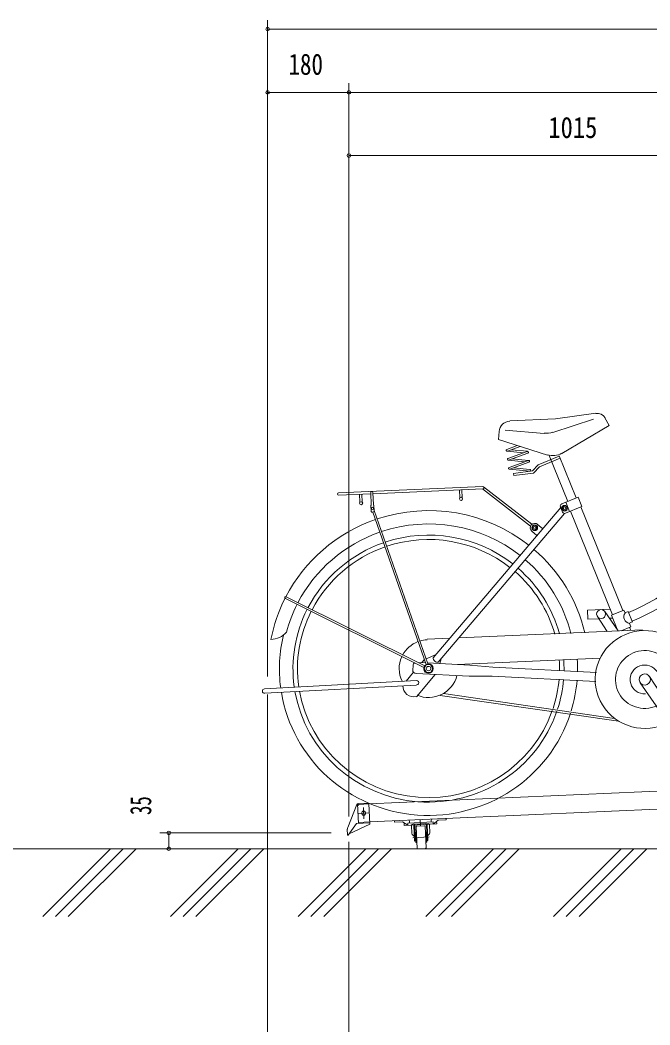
# Model space of a CAD drawing. Units: millimetres, scale not verified. Extents: x -5740 to 5740, y -4020 to 4020.
# Drawn here: x 2537 to 3932, y -2591 to -366 of the extents above; entities that cross this region are included whole.
import ezdxf
from ezdxf.enums import TextEntityAlignment as Align

# ---------------------------------------------------------------- set-up
doc = ezdxf.new("R2010")
doc.units = ezdxf.units.MM
doc.header["$LTSCALE"] = 10
doc.linetypes.add('USER2', pattern=[10, 4, -6])
doc.linetypes.add('USER4', pattern=[24, 12, -5, 2, -5])
for name, color, linetype, lineweight in [('0-0_0', 7, 'Continuous', 18), ('0-3_2ラック-03BODL', 7, 'Continuous', 18), ('0-5_2ラック-43THIN', 4, 'Continuous', 18), ('0-8_2ラック-7搬入用開口', 3, 'Continuous', 18), ('0-B_2ラック-Cラック奥', 7, 'Continuous', 18), ('0-E_2ラック-F寸法', 3, 'Continuous', 18), ('1-3_2-03BODL', 2, 'Continuous', 18)]:
    doc.layers.add(name, color=color, linetype=linetype, lineweight=lineweight)
doc.styles.add('ＭＳ ゴシック', font='')
doc.styles.get('ＭＳ ゴシック').set_extended_font_data('MS Gothic')

# ---------------------------------------------------------------- blocks, each defined once
blk = doc.blocks.new('jr')
at = {"layer": '1-3_2-03BODL', "color": 6}
for p, q in [((16583.46, 6634.01), (16493.5, 6625.31)), ((16493.5, 6625.31), (16392.13, 6625.31)), ((16577.91, 6621.21), (16486.41, 6595.66)), ((16611.67, 6605.31), (16602.94, 6623.04)), ((16367.7, 6603.41), (16365.47, 6585.31)), ((16466.93, 6594.3), (16380.77, 6605.81)), ((16503.87, 6548.39), (16611.67, 6605.31)), ((16365.47, 6585.31), (16472.35, 6546.24)), ((16382.85, 6562.86), (16406.39, 6570.35)), ((16412.51, 6568.11), (16384.03, 6559.04)), ((16383.17, 6558.97), (16419.49, 6553.8)), ((16427.84, 6556.46), (16384.49, 6542.66)), ((16385.67, 6538.84), (16429.01, 6552.64)), ((16428.7, 6556.53), (16392.38, 6561.7)), ((16512.9, 6441.92), (16476.33, 6545.02)), ((16497.73, 6543.7), (16531.43, 6448.7)), ((16421.13, 6533.6), (16384.81, 6538.77)), ((16429.48, 6536.26), (16386.13, 6522.46)), ((16387.31, 6518.64), (16430.66, 6532.44)), ((16394.02, 6541.5), (16429.9, 6536.39)), ((16431.98, 6516.13), (16395.66, 6521.3)), ((16386.45, 6518.57), (16431.44, 6512.17)), ((16006.02, 6482.81), (16326.08, 6482.81)), ((16077.42, 6477.81), (16006.02, 6477.81)), ((16052.8, 6477.81), (16052.8, 6460.26)), ((16057.72, 6460.26), (16057.72, 6477.81)), ((16077.42, 6452.76), (16077.42, 6480.31)), ((16082.34, 6480.31), (16082.34, 6452.76)), ((16326.08, 6477.81), (16082.34, 6477.81)), ((16274.38, 6460.26), (16274.38, 6477.81)), ((16279.3, 6477.81), (16279.3, 6460.26)), ((16428.12, 6390.85), (16325.19, 6477.81)), ((16327.65, 6482.23), (16431.27, 6394.7)), ((16076.43, 6450.31), (16076.43, 6440.31)), ((16183.36, 6094.78), (16080.36, 6436.84)), ((16083.29, 6440.83), (16187.12, 6095.95)), ((16083.33, 6450.31), (16083.32, 6440.31)), ((16536.07, 6450.39), (16499, 6436.84)), ((16500.27, 6429.91), (16505.07, 6432.73)), ((16505.07, 6432.73), (16509.88, 6429.91)), ((16515.78, 6419.06), (16508.27, 6440.22)), ((16543.58, 6429.22), (16536.07, 6450.39)), ((16496.59, 6428.89), (16199.67, 6108.8)), ((16210.42, 6098.52), (16504.37, 6415.4)), ((16496.04, 6430.44), (16500.21, 6418.68)), ((16500.27, 6424.28), (16500.27, 6429.91)), ((16505.07, 6421.47), (16500.27, 6424.28)), ((16509.88, 6424.28), (16505.07, 6421.47)), ((16506.52, 6415.67), (16543.58, 6429.22)), ((16509.88, 6429.91), (16509.88, 6424.28)), ((16600.86, 6186.6), (16518.09, 6419.9)), ((16541.26, 6428.38), (16624.02, 6195.08)), ((16432.24, 6389.38), (16437.04, 6392.2)), ((16432.24, 6383.75), (16432.24, 6389.38)), ((16437.04, 6392.2), (16441.84, 6389.38)), ((16441.84, 6389.38), (16441.84, 6383.75)), ((16443.8, 6393.86), (16454.56, 6383.58)), ((16430.27, 6379.28), (16441.02, 6368.99)), ((16437.04, 6380.94), (16432.24, 6383.75)), ((16441.84, 6383.75), (16437.04, 6380.94)), ((16178.35, 6088.68), (15878.29, 6254.51)), ((15880.17, 6258.02), (16180.23, 6092.19)), ((16545.89, 6199.3), (16596.35, 6199.3)), ((16545.89, 6179.3), (16545.89, 6199.3)), ((16611.52, 6150.33), (16583.75, 6194.67)), ((16626.34, 6195.92), (16628.69, 6189.27)), ((16635.53, 6192.13), (16643.89, 6168.58)), ((16569.84, 6179.3), (16545.89, 6179.3)), ((16586.86, 6150.34), (16566.98, 6184.18)), ((16593.37, 6179.3), (16600.83, 6179.3)), ((16637.05, 6165.74), (16639.69, 6158.29)), ((16238.34, 6150.49), (16188.23, 6150.51)), ((16665.88, 6150.31), (16258.62, 6150.48)), ((16639.69, 6158.29), (16617.92, 6150.33)), ((16637.37, 6157.44), (16639.9, 6150.32)), ((16182.2, 6098.63), (16165.77, 6100.19)), ((16180.02, 6105.85), (16174.04, 6099.4)), ((16206.42, 6116.09), (16183.71, 6107.28)), ((16186.44, 6098.23), (16279.7, 6089.4)), ((16214.02, 6095.62), (16217.18, 6105.8)), ((16154.81, 6078.67), (16137.55, 6060.07)), ((16154.34, 6093.73), (16153.43, 6083.78)), ((16277.41, 6064.51), (16160.1, 6075.61)), ((16251.9, 6092.04), (16570.16, 6091.9)), ((16279.7, 6089.4), (16330.52, 6082.08)), ((16330.52, 6082.08), (16559.34, 6060.43)), ((16160.13, 6060.31), (15823.42, 6056.78)), ((16158.65, 6024.48), (16202.37, 6071.61)), ((16328.69, 6062.17), (16277.41, 6064.51)), ((16557.51, 6040.52), (16328.69, 6062.17)), ((15823.54, 6046.78), (16160.25, 6050.31)), ((16655.45, 6033.6), (16738.3, 5901.32)), ((16761.83, 5901.32), (16676.41, 6046.71)), ((16603.32, 5950.47), (16211.75, 6025.06)), ((16219.33, 6028.71), (16594.91, 5957.16))]:
    blk.add_line(p, q, dxfattribs=at)
for points in [[(16395.47, 6504.09), (16395.07, 6509.08), (16437.68, 6512.65), (16450.82, 6525.32), (16498.12, 6542.62)], [(16499.79, 6537.91), (16453.46, 6520.97), (16439.81, 6507.81), (16395.47, 6504.09)], [(16626.34, 6195.92), (16598.54, 6185.76), (16611.11, 6150.33)]]:
    blk.add_lwpolyline(points, dxfattribs=at)
blk.add_lwpolyline([(16183.37, 6094.01), (16178.54, 6085.51), (16183.37, 6077.01), (16193.04, 6077.01), (16197.87, 6085.51), (16193.04, 6094.01)], close=True, dxfattribs=at)
for centre, major_axis, ratio, start_param, end_param in [((16585.33, 6614.1), (20, 0), 0.984808, 0.4636316, 1.6657319), ((16392.13, 6600.31), (25, 0), 0.984808, 1.570795, 3.0172361), ((16473.36, 6643.87), (50, 0), 0.984808, 4.5815599, 4.9807536), ((16383.44, 6560.95), (2, 0), 0.984808, 1.8745426, 5.016135), ((16385.08, 6540.75), (2, 0), 0.984808, 1.8745426, 5.016135), ((16428.43, 6554.55), (2, 0), 0.984808, 5.0161353, 8.1577279), ((16485.69, 6583.87), (40, 0), 0.984808, 4.3668356, 5.1919103), ((16352.02, 6862.05), (-503.49, 533.52), 0.961191, 2.7721569, 3.5274334), ((16386.72, 6520.55), (2, 0), 0.984808, 1.8745426, 5.016135), ((16430.07, 6534.35), (2, 0), 0.984808, 5.0161353, 8.1577279), ((16352.02, 6862.05), (-507.77, 557.76), 0.959163, 2.788533, 3.520575), ((16431.71, 6514.15), (2, 0), 0.984808, 4.573112, 7.7147047), ((16006.02, 6480.31), (2.5, 0), 0.984808, 1.5708493, 4.7124417), ((16079.88, 6480.31), (2.5, 0), 0.984808, 0.000053, 3.1416454), ((16326.08, 6480.31), (2.5, 0), 0.984808, 4.712442, 7.8540346), ((16188.21, 6085.51), (355.2, 0), 0.984808, 0.8516467, 1.8534832), ((16079.88, 6450.31), (3.5, 0), 0.984808, 2.3664122, 3.1416054), ((16079.88, 6440.31), (3.5, 0), 0.984808, 3.1416057, 6.2831984), ((16079.88, 6450.31), (3.5, 0), 0.984808, 0.000013, 0.7752062), ((16500.67, 6432.13), (5, 0), 0.984808, 1.9165953, 3.4873913), ((16188.21, 6085.51), (355.2, 0), 0.984808, 1.8646043, 2.6251665), ((16188.21, 6085.51), (325.2, 0), 0.984808, 0.8535928, 1.8529697), ((16504.85, 6420.37), (5, 0), 0.984808, 3.4873916, 5.0581879), ((16188.21, 6085.51), (325.2, 0), 0.984808, 1.8651166, 2.624002), ((16188.21, 6085.51), (300.2, 0), 0.984808, 0.8555118, 1.8524634), ((16188.21, 6085.51), (290.2, 0), 0.984808, 0.856372, 1.8522365), ((16437.04, 6386.57), (10.02, 0), 0.984808, 0.8152631, 3.9568555), ((16188.21, 6085.51), (300.2, 0), 0.984808, 1.8656217, 2.6234853), ((16188.21, 6085.51), (290.2, 0), 0.984808, 1.8658481, 2.6232537), ((16188.21, 6085.51), (355.2, 0), 0.984808, 0.1836194, 0.8094625), ((16188.21, 6085.51), (300.2, 0), 0.984808, 0.2178391, 0.8055974), ((16188.21, 6085.51), (325.2, 0), 0.984808, 0.2008205, 0.8075164), ((16188.21, 6085.51), (290.2, 0), 0.984808, 0.2254864, 0.8047372), ((16188.21, 6085.51), (355.2, 0), 0.984808, 2.6352371, 2.9119927), ((15879.23, 6256.26), (2, 0), 0.984808, 1.0722792, 4.2138719), ((16188.21, 6085.51), (325.2, 0), 0.984808, 2.6364009, 2.8428097), ((16188.21, 6085.51), (300.2, 0), 0.984808, 2.6369169, 3.2349554), ((16188.21, 6085.51), (290.2, 0), 0.984808, 2.6371482, 3.2378225), ((16640.54, 6180.31), (15, 0), 0.984808, 2.5011312, 4.473561), ((16351.86, 6862.55), (737.5, 0), 0.984808, 5.0970248, 5.1072042), ((15842.33, 6213.15), (48.78, 0), 0.984808, 4.7122635, 5.5150828), ((16188.21, 6085.51), (330.2, 0), 0.984808, 2.8663262, 3.2273925), ((16351.86, 6862.55), (762.5, 0), 0.984808, 5.0957492, 5.1055941), ((16188.21, 6085.51), (65, 0), 0.984808, 1.8982719, 2.6123964), ((16188.21, 6085.51), (65, 0), 0.984808, 1.5707969, 1.8367239), ((16665.84, 6040.31), (110, 0), 0.984808, 5.3641646, 11.4481575), ((16188.21, 6085.51), (65, 0), 0.984808, 2.6739448, 3.5451106), ((16161.7, 6093.04), (7.5, 0), 0.984808, 2.040113, 3.0486273), ((16209.51, 6108.48), (10, 0), 0.984808, 3.1088041, 4.8049282), ((16665.84, 6040.31), (65, 0), 0.984808, 5.443799, 11.36853), ((16160.78, 6083.08), (7.5, 0), 0.984808, 3.0486276, 4.6194239), ((16188.21, 6085.51), (290.2, 0), 0.984808, 6.2247225, 6.3053572), ((16188.21, 6085.51), (300.2, 0), 0.984808, 6.2235758, 6.3046067), ((16188.21, 6085.51), (330.2, 0), 0.984808, 6.2205462, 6.3026211), ((16665.84, 6040.31), (32.5, 0), 0.984808, 5.6450658, 10.9955636), ((15823.48, 6051.78), (5, 0), 0.984808, 1.5829094, 4.7245018), ((16160.19, 6055.31), (5, 0), 0.984808, 4.7245021, 7.8660948), ((16188.21, 6085.51), (65, 0), 0.984808, 4.2696483, 5.996745), ((16188.21, 6085.51), (330.2, 0), 0.984808, 3.2578034, 5.9303961), ((16188.21, 6085.51), (300.2, 0), 0.984808, 3.2684345, 5.9134917), ((16188.21, 6085.51), (290.2, 0), 0.984808, 3.2724676, 5.9070639), ((16154.45, 6049.11), (25, 0), 0.984808, 3.1064514, 4.8841749), ((16188.21, 6085.51), (290.2, 0), 0.984808, 5.9245827, 6.1557909), ((16188.21, 6085.51), (300.2, 0), 0.984808, 5.9304081, 6.1569414), ((16188.21, 6085.51), (330.2, 0), 0.984808, 5.9457338, 6.1599678)]:
    blk.add_ellipse(centre, major_axis=major_axis, ratio=ratio, start_param=start_param, end_param=end_param, dxfattribs=at)
for centre, major_axis in [((16055.26, 6457.81), (3.5, 0)), ((16276.84, 6457.81), (3.5, 0)), ((16079.88, 6445.31), (2.5, 0)), ((16505.07, 6427.1), (6.38, 0)), ((16505.07, 6427.1), (3, 0)), ((16437.04, 6386.57), (6.38, 0)), ((16437.04, 6386.57), (3, 0)), ((16575.44, 6189.3), (10, 0)), ((16188.21, 6085.51), (10.5, 0)), ((16188.21, 6085.51), (5, 0)), ((16665.84, 6040.31), (12.5, 0))]:
    blk.add_ellipse(centre, major_axis=major_axis, ratio=0.984808, dxfattribs=at)
blk = doc.blocks.new('ccrh')
at = {"layer": '0-8_2ラック-7搬入用開口', "color": 7}
for p, q in [((9223.03, 2116.98), (9203.07, 2065.98)), ((9226.36, 2075.08), (9224.47, 2118.37)), ((9226.94, 2119.15), (9248.42, 2120.08)), ((9249.46, 2119.13), (9251.47, 2073.17)), ((9204.04, 2049.08), (9222.46, 2074.73)), ((9251.47, 2073.17), (9205.97, 2051.78)), ((9223.03, 2074.93), (9251.34, 2076.17)), ((9339.68, 2076.02), (9339.51, 2080.02)), ((9344.87, 2052.46), (9344.09, 2070.21)), ((9346.96, 2073.34), (9380.9, 2074.82)), ((9355.16, 2068.69), (9373.14, 2069.48)), ((9384.03, 2071.95), (9384.81, 2054.2)), ((9387.92, 2078.13), (9387.74, 2082.12)), ((9201.87, 2062.52), (9202.43, 2049.83)), ((9349.82, 2046.73), (9345.84, 2050.38)), ((9356.29, 2019.69), (9354.2, 2067.65)), ((9374.18, 2068.52), (9376.28, 2020.57)), ((9374.75, 2055.53), (9376.75, 2055.62)), ((9384.02, 2052.04), (9380.37, 2048.06)), ((9375.32, 2019.52), (9357.34, 2018.74))]:
    blk.add_line(p, q, dxfattribs=at)
at = {"layer": '0-8_2ラック-7搬入用開口', "linetype": 'USER4'}
for p, q in [((9250.38, 2098.15), (9225.4, 2097.06)), ((9238.44, 2085.12), (9237.35, 2110.09)), ((9363.54, 2083.07), (9364.15, 2069.08)), ((9347.26, 2043.32), (9383.22, 2044.89))]:
    blk.add_line(p, q, dxfattribs=at)
at = {"layer": '0-8_2ラック-7搬入用開口', "linetype": 'USER2'}
blk.add_line((9251.25, 2078.17), (9226.28, 2077.08), dxfattribs=at)
blk.add_lwpolyline([(9224.66, 2114.04), (9227.53, 2117.17), (9249.51, 2118.13)], dxfattribs=at)
at = {"layer": '0-8_2ラック-7搬入用開口', "color": 7}
for points in [[(9306.09, 2080.56), (9306.22, 2077.56), (9324.18, 2078.35), (9335.94, 2070.85), (9335.72, 2075.85), (9391.87, 2078.3), (9392.09, 2073.31), (9403.16, 2081.8), (9421.11, 2082.58), (9420.98, 2085.58)], [(9399.74, 2079.18), (9399.98, 2073.65), (9328.05, 2070.51), (9327.81, 2076.03)], [(9349.07, 2070.43), (9350.58, 2035.96), (9352.58, 2036.05), (9351.07, 2070.51)], [(9379.05, 2071.74), (9380.55, 2037.27), (9378.55, 2037.18), (9377.05, 2071.65)], [(9355.73, 2032.68), (9353.73, 2032.59), (9352.77, 2054.57), (9354.77, 2054.66)], [(9376.75, 2055.62), (9377.71, 2033.64), (9375.71, 2033.55)]]:
    blk.add_lwpolyline(points, dxfattribs=at)
blk.add_circle((9237.89, 2097.6), 4.5, dxfattribs=at)
for centre, radius, start, end in [((9227.16, 2114.15), 5, 92.5, 145.563), ((9248.46, 2119.08), 1, 2.5, 92.5), ((9223.07, 2073.93), 1, 92.5, 127.5), ((9337.51, 2079.93), 2, 2.5, 92.5), ((9347.09, 2070.34), 3, 92.5, 182.5), ((9352.07, 2070.56), 3, 92.5, 182.5), ((9352.07, 2070.56), 1, 92.5, 182.5), ((9373.18, 2068.48), 1, 2.5, 92.5), ((9376.05, 2071.6), 3, 2.5, 92.5), ((9376.05, 2071.6), 1, 2.5, 92.5), ((9381.03, 2071.82), 3, 2.5, 92.5), ((9389.74, 2082.21), 2, 92.5, 182.5), ((9206.87, 2062.74), 5, 139.474, 182.5), ((9203.43, 2049.87), 1, 182.5, 307.5), ((9347.86, 2052.59), 3, 182.5, 227.5), ((9355.2, 2067.69), 1, 92.5, 182.5), ((9381.11, 2047.39), 1, 137.5, 182.5), ((9381.81, 2054.07), 3, 317.5, 2.5), ((9349.14, 2045.99), 1, 2.5, 47.5), ((9357.29, 2019.74), 1, 182.5, 272.5), ((9375.28, 2020.52), 1, 272.5, 2.5)]:
    blk.add_arc(centre, radius, start, end, dxfattribs=at)
at = {"layer": '0-B_2ラック-Cラック奥'}
for p, q in [((10183.61, 2159.35), (9249.51, 2118.13)), ((9251.25, 2078.17), (10664.9, 2140.33))]:
    blk.add_line(p, q, dxfattribs=at)

msp = doc.modelspace()

# ---------------------------------------------------------------- linework, layer by layer
at = {"layer": '0-3_2ラック-03BODL'}
msp.add_line((4915.32, -2200.95), (1235.32, -2200.95), dxfattribs=at)
at = {"layer": '0-5_2ラック-43THIN'}
for p, q in [((2587.19, -2350.95), (2737.19, -2200.95)), ((2615.48, -2350.95), (2765.48, -2200.95)), ((2643.76, -2350.95), (2793.76, -2200.95)), ((2870.04, -2350.95), (3020.04, -2200.95)), ((2898.32, -2350.95), (3048.32, -2200.95)), ((2926.6, -2350.95), (3076.6, -2200.95)), ((3152.88, -2350.95), (3302.88, -2200.95)), ((3181.16, -2350.95), (3331.16, -2200.95)), ((3209.45, -2350.95), (3359.45, -2200.95)), ((3435.72, -2350.95), (3585.72, -2200.95)), ((3464, -2350.95), (3614, -2200.95)), ((3492.29, -2350.95), (3642.29, -2200.95)), ((3718.56, -2350.95), (3868.56, -2200.95)), ((3746.85, -2350.95), (3896.85, -2200.95)), ((3775.13, -2350.95), (3925.13, -2200.95))]:
    msp.add_line(p, q, dxfattribs=at)
at = {"layer": '0-E_2ラック-F寸法'}
for p, q in [((3085.32, -366.04), (3085.32, -1819.47)), ((4915.32, -386.04), (3085.32, -386.04)), ((3265.32, -506.04), (3265.32, -2129.76)), ((3265.32, -526.04), (3085.32, -526.04)), ((4865.32, -526.04), (3265.32, -526.04)), ((3265.32, -666.04), (4280.32, -666.04)), ((3085.32, -2853.71), (3085.32, -1859.47)), ((2846.32, -2166), (3226.12, -2166)), ((2866.32, -2200.95), (2866.32, -2166)), ((3265.32, -2853.71), (3265.32, -2185.6))]:
    msp.add_line(p, q, dxfattribs=at)
for centre, start, end in [((3085.32, -386.04), 0, 180), ((3085.32, -386.04), 180, 0), ((3085.32, -526.04), 0, 180), ((3085.32, -526.04), 180, 0), ((3265.32, -526.04), 0, 180), ((3265.32, -526.04), 180, 0), ((3265.32, -666.04), 0, 180), ((3265.32, -666.04), 180, 0), ((2866.32, -2166), 0, 180), ((2866.32, -2166), 180, 0), ((2866.32, -2200.95), 0, 180), ((2866.32, -2200.95), 180, 0)]:
    msp.add_arc(centre, 4, start, end, dxfattribs=at)

# ---------------------------------------------------------------- block references
at = {"layer": '0-0_0', "rotation": 2.52}
msp.add_blockref('jr', (-12463.31, -8593.44), dxfattribs=at)
at = {"layer": '0-0_0'}
msp.add_blockref('ccrh', (-5940, -4219.87), dxfattribs=at)

# ---------------------------------------------------------------- texts
at = {"layer": '0-E_2ラック-F寸法', "color": 7, "style": 'ＭＳ ゴシック'}
for s, width, p in [('180', 0.8, (3131.41, -501.24)), ('1015', 0.85, (3707.17, -641.24))]:
    msp.add_text(s, height=46.89, dxfattribs=dict(at, width=width)).set_placement(p, align=Align.BOTTOM_LEFT)
at = {"layer": '0-E_2ラック-F寸法', "color": 7, "style": 'ＭＳ ゴシック', "width": 0.65}
msp.add_text('35', height=46.89, rotation=90, dxfattribs=at).set_placement((2841.52, -2126.18), align=Align.BOTTOM_LEFT)

doc.saveas('drawing.dxf')
